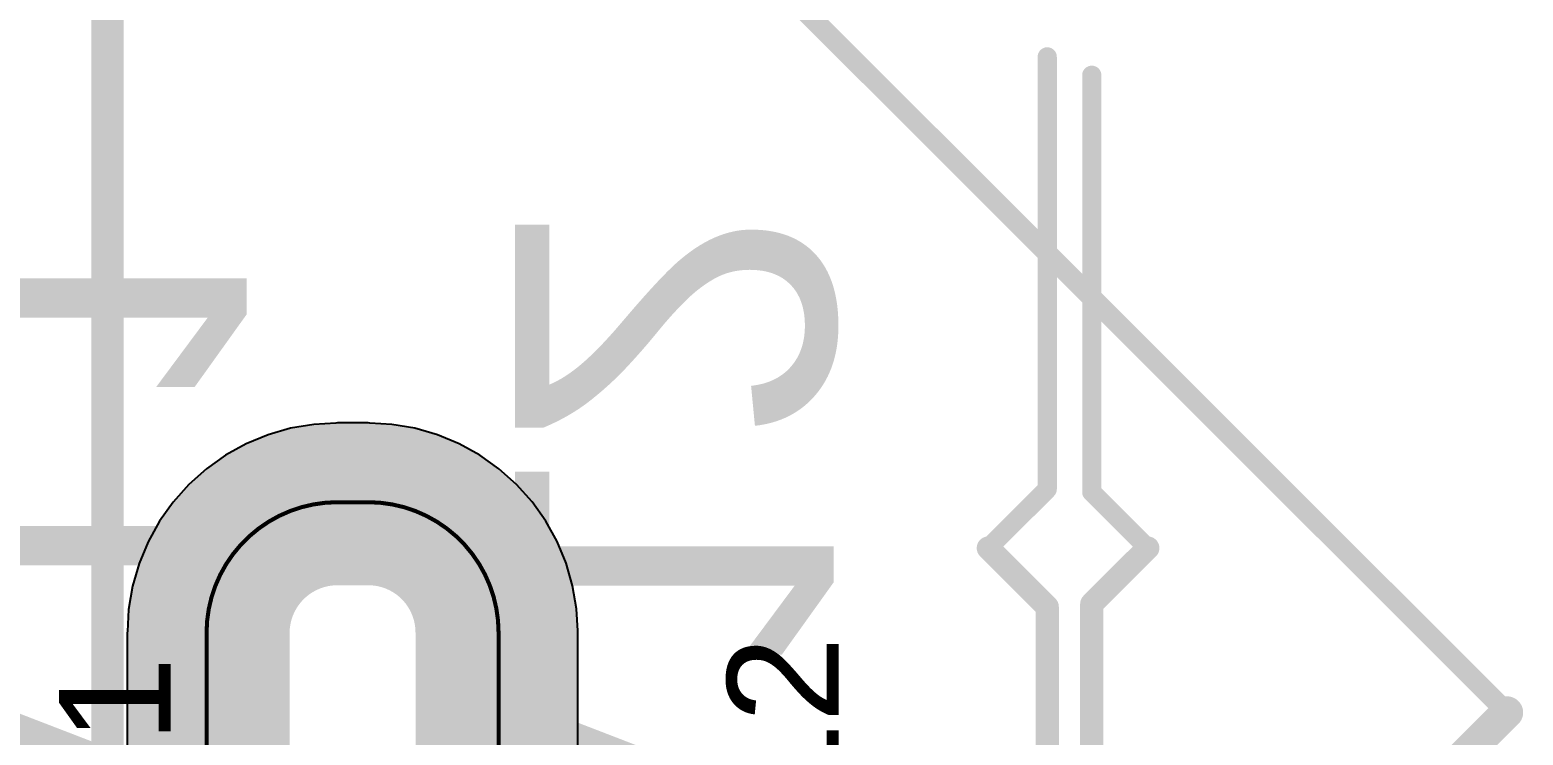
# Model space of a CAD drawing. Header units: inches. Extents: x -1.3 to 11.9, y -6.8 to 4.2.
# Drawn here: x 2.1702 to 2.539, y 0.1194 to 0.2937 of the extents above; entities that cross this region are included whole.
import ezdxf

# ---------------------------------------------------------------- set-up
doc = ezdxf.new("R2010")
doc.units = ezdxf.units.IN
doc.header["$MEASUREMENT"] = 0
for name, color, linetype in [('02_GND1', 76, 'Continuous'), ('04_GND2', 16, 'Continuous'), ('05_SIG2', 156, 'Continuous'), ('06_GND3', 216, 'Continuous'), ('08_GND4', 136, 'Continuous'), ('09_PWR1', 136, 'Continuous'), ('10_PWR2', 136, 'Continuous'), ('11_GND5', 136, 'Continuous'), ('13_GND6', 136, 'Continuous'), ('14_SIG5', 136, 'Continuous'), ('15_GND7', 136, 'Continuous'), ('Board', 76, 'Continuous'), ('BOTTOM', 5, 'Continuous'), ('Bottom Overlay', 54, 'Continuous'), ('FAB_DWG_INFO', 1, 'Continuous'), ('TOP', 1, 'Continuous'), ('Top Overlay', 2, 'Continuous')]:
    doc.layers.add(name, color=color, linetype=linetype)
doc.styles.add('Arial', font='', dxfattribs={"height": 0.2})
doc.styles.get('Arial').set_extended_font_data('Arial')

# ---------------------------------------------------------------- blocks, each defined once
blk = doc.blocks.new('PCIE_8LANE_EDGE_316')
at = {"layer": 'Bottom Overlay', "style": 'Arial', "text_generation_flag": 2}
for s, p in [('A11', (-0.63498, -0.01463)), ('A12', (-0.48998, -0.01963))]:
    blk.add_text(s, height=0.07874, rotation=270, dxfattribs=at).set_placement(p)
at = {"layer": 'Top Overlay', "style": 'Arial'}
for s, p in [('B12', (-0.40998, 0.00037)), ('B11', (-0.57498, -0.00463))]:
    blk.add_text(s, height=0.027559, rotation=90, dxfattribs=at).set_placement(p)

msp = doc.modelspace()

# ---------------------------------------------------------------- linework, layer by layer
at = {"layer": '02_GND1'}
for p, q in [((2.24038, 0.19621), (2.23464, 0.19523)), ((2.24583, 0.19651), (2.24038, 0.19621)), ((2.24619, 0.19655), (2.24583, 0.19651)), ((2.25381, 0.19655), (2.24619, 0.19655)), ((2.25418, 0.19651), (2.25381, 0.19655)), ((2.25961, 0.19621), (2.25418, 0.19651)), ((2.26533, 0.19523), (2.25961, 0.19621)), ((2.22905, 0.19362), (2.22367, 0.19139)), ((2.23464, 0.19523), (2.22905, 0.19362)), ((2.2709, 0.19363), (2.26533, 0.19523)), ((2.27626, 0.19141), (2.2709, 0.19363)), ((2.21858, 0.18858), (2.21384, 0.18521)), ((2.22367, 0.19139), (2.21858, 0.18858)), ((2.28134, 0.1886), (2.27626, 0.19141)), ((2.28607, 0.18525), (2.28134, 0.1886)), ((2.21384, 0.18521), (2.2095, 0.18134)), ((2.2904, 0.18138), (2.28607, 0.18525)), ((2.2095, 0.18134), (2.20562, 0.177)), ((2.29426, 0.17705), (2.2904, 0.18138)), ((2.29762, 0.17232), (2.29426, 0.17705)), ((2.20562, 0.177), (2.20225, 0.17225)), ((2.20225, 0.17225), (2.19944, 0.16716)), ((2.30042, 0.16725), (2.29762, 0.17232)), ((2.19944, 0.16716), (2.19721, 0.16178)), ((2.30264, 0.16189), (2.30042, 0.16725)), ((2.19721, 0.16178), (2.1956, 0.15619)), ((2.30425, 0.15631), (2.30264, 0.16189)), ((2.1956, 0.15619), (2.19463, 0.15046)), ((2.30522, 0.15059), (2.30425, 0.15631)), ((2.19463, 0.15046), (2.19432, 0.14501)), ((2.30553, 0.14516), (2.30522, 0.15059)), ((2.19432, 0.14501), (2.19429, 0.14465)), ((2.19429, 0.14465), (2.19429, 0.05)), ((2.30556, 0.1448), (2.30553, 0.14516)), ((2.30556, 0.05), (2.30556, 0.1448))]:
    msp.add_line(p, q, dxfattribs=at)
for points in [[(2.21438, 0.14465, 0.04, 0.04, -0.414214), (2.24619, 0.17645, 0.04, 0.04, 0)], [(2.24619, 0.17645, 0.04, 0.04, 0), (2.25381, 0.17645, 0.04, 0.04, 0)], [(2.25381, 0.17645, 0.04, 0.04, -0.414214), (2.28547, 0.1448, 0.04, 0.04, 0)], [(2.21438, -0.15733, 0.04, 0.04, 0), (2.21438, 0.14465, 0.04, 0.04, 0)], [(2.28547, -0.15697, 0.04, 0.04, 0), (2.28547, 0.1448, 0.04, 0.04, 0)]]:
    msp.add_lwpolyline(points, format="xyseb", dxfattribs=at)
for points in [[(2.23619, 0.17645, 0.02, 0.02, 1), (2.25619, 0.17645, 0.02, 0.02, 1)], [(2.23619, 0.17645, 0.02, 0.02, 1), (2.25619, 0.17645, 0.02, 0.02, 1)], [(2.24382, 0.17645, 0.02, 0.02, 1), (2.26382, 0.17645, 0.02, 0.02, 1)], [(2.24382, 0.17645, 0.02, 0.02, 1), (2.26382, 0.17645, 0.02, 0.02, 1)], [(2.20438, 0.14465, 0.02, 0.02, 1), (2.22438, 0.14465, 0.02, 0.02, 1)], [(2.20438, 0.14465, 0.02, 0.02, 1), (2.22438, 0.14465, 0.02, 0.02, 1)], [(2.27547, 0.1448, 0.02, 0.02, 1), (2.29547, 0.1448, 0.02, 0.02, 1)], [(2.27547, 0.1448, 0.02, 0.02, 1), (2.29547, 0.1448, 0.02, 0.02, 1)]]:
    msp.add_lwpolyline(points, format="xyseb", close=True, dxfattribs=at)
at = {"layer": '04_GND2'}
for p, q in [((2.24038, 0.19621), (2.23464, 0.19523)), ((2.24583, 0.19651), (2.24038, 0.19621)), ((2.24619, 0.19655), (2.24583, 0.19651)), ((2.25381, 0.19655), (2.24619, 0.19655)), ((2.25418, 0.19651), (2.25381, 0.19655)), ((2.25961, 0.19621), (2.25418, 0.19651)), ((2.26533, 0.19523), (2.25961, 0.19621)), ((2.22905, 0.19362), (2.22367, 0.19139)), ((2.23464, 0.19523), (2.22905, 0.19362)), ((2.2709, 0.19363), (2.26533, 0.19523)), ((2.27626, 0.19141), (2.2709, 0.19363)), ((2.21858, 0.18858), (2.21384, 0.18521)), ((2.22367, 0.19139), (2.21858, 0.18858)), ((2.28134, 0.1886), (2.27626, 0.19141)), ((2.28607, 0.18525), (2.28134, 0.1886)), ((2.21384, 0.18521), (2.2095, 0.18134)), ((2.2904, 0.18138), (2.28607, 0.18525)), ((2.2095, 0.18134), (2.20562, 0.177)), ((2.29426, 0.17705), (2.2904, 0.18138)), ((2.29762, 0.17232), (2.29426, 0.17705)), ((2.20562, 0.177), (2.20225, 0.17225)), ((2.20225, 0.17225), (2.19944, 0.16716)), ((2.30042, 0.16725), (2.29762, 0.17232)), ((2.19944, 0.16716), (2.19721, 0.16178)), ((2.30264, 0.16189), (2.30042, 0.16725)), ((2.19721, 0.16178), (2.1956, 0.15619)), ((2.30425, 0.15631), (2.30264, 0.16189)), ((2.1956, 0.15619), (2.19463, 0.15046)), ((2.30522, 0.15059), (2.30425, 0.15631)), ((2.19463, 0.15046), (2.19432, 0.14501)), ((2.30553, 0.14516), (2.30522, 0.15059)), ((2.19432, 0.14501), (2.19429, 0.14465)), ((2.19429, 0.14465), (2.19429, 0.05)), ((2.30556, 0.1448), (2.30553, 0.14516)), ((2.30556, 0.05), (2.30556, 0.1448))]:
    msp.add_line(p, q, dxfattribs=at)
for points in [[(2.21438, 0.14465, 0.04, 0.04, -0.414214), (2.24619, 0.17645, 0.04, 0.04, 0)], [(2.24619, 0.17645, 0.04, 0.04, 0), (2.25381, 0.17645, 0.04, 0.04, 0)], [(2.25381, 0.17645, 0.04, 0.04, -0.414214), (2.28547, 0.1448, 0.04, 0.04, 0)], [(2.21438, -0.15733, 0.04, 0.04, 0), (2.21438, 0.14465, 0.04, 0.04, 0)], [(2.28547, -0.15697, 0.04, 0.04, 0), (2.28547, 0.1448, 0.04, 0.04, 0)]]:
    msp.add_lwpolyline(points, format="xyseb", dxfattribs=at)
for points in [[(2.23619, 0.17645, 0.02, 0.02, 1), (2.25619, 0.17645, 0.02, 0.02, 1)], [(2.23619, 0.17645, 0.02, 0.02, 1), (2.25619, 0.17645, 0.02, 0.02, 1)], [(2.24382, 0.17645, 0.02, 0.02, 1), (2.26382, 0.17645, 0.02, 0.02, 1)], [(2.24382, 0.17645, 0.02, 0.02, 1), (2.26382, 0.17645, 0.02, 0.02, 1)], [(2.20438, 0.14465, 0.02, 0.02, 1), (2.22438, 0.14465, 0.02, 0.02, 1)], [(2.20438, 0.14465, 0.02, 0.02, 1), (2.22438, 0.14465, 0.02, 0.02, 1)], [(2.27547, 0.1448, 0.02, 0.02, 1), (2.29547, 0.1448, 0.02, 0.02, 1)], [(2.27547, 0.1448, 0.02, 0.02, 1), (2.29547, 0.1448, 0.02, 0.02, 1)]]:
    msp.add_lwpolyline(points, format="xyseb", close=True, dxfattribs=at)
at = {"layer": '05_SIG2'}
msp.add_lwpolyline([(2.32, 0.34, 0.005, 0.005, 0), (2.535, 0.125, 0.005, 0.005, 0)], format="xyseb", dxfattribs=at)
msp.add_lwpolyline([(2.53375, 0.125, 0.0025, 0.0025, 1), (2.53625, 0.125, 0.0025, 0.0025, 1)], format="xyseb", close=True, dxfattribs=at)
at = {"layer": '06_GND3'}
for p, q in [((2.24038, 0.19621), (2.23464, 0.19523)), ((2.24583, 0.19651), (2.24038, 0.19621)), ((2.24619, 0.19655), (2.24583, 0.19651)), ((2.25381, 0.19655), (2.24619, 0.19655)), ((2.25418, 0.19651), (2.25381, 0.19655)), ((2.25961, 0.19621), (2.25418, 0.19651)), ((2.26533, 0.19523), (2.25961, 0.19621)), ((2.22905, 0.19362), (2.22367, 0.19139)), ((2.23464, 0.19523), (2.22905, 0.19362)), ((2.2709, 0.19363), (2.26533, 0.19523)), ((2.27626, 0.19141), (2.2709, 0.19363)), ((2.21858, 0.18858), (2.21384, 0.18521)), ((2.22367, 0.19139), (2.21858, 0.18858)), ((2.28134, 0.1886), (2.27626, 0.19141)), ((2.28607, 0.18525), (2.28134, 0.1886)), ((2.21384, 0.18521), (2.2095, 0.18134)), ((2.2904, 0.18138), (2.28607, 0.18525)), ((2.2095, 0.18134), (2.20562, 0.177)), ((2.29426, 0.17705), (2.2904, 0.18138)), ((2.29762, 0.17232), (2.29426, 0.17705)), ((2.20562, 0.177), (2.20225, 0.17225)), ((2.20225, 0.17225), (2.19944, 0.16716)), ((2.30042, 0.16725), (2.29762, 0.17232)), ((2.19944, 0.16716), (2.19721, 0.16178)), ((2.30264, 0.16189), (2.30042, 0.16725)), ((2.19721, 0.16178), (2.1956, 0.15619)), ((2.30425, 0.15631), (2.30264, 0.16189)), ((2.1956, 0.15619), (2.19463, 0.15046)), ((2.30522, 0.15059), (2.30425, 0.15631)), ((2.19463, 0.15046), (2.19432, 0.14501)), ((2.30553, 0.14516), (2.30522, 0.15059)), ((2.19432, 0.14501), (2.19429, 0.14465)), ((2.19429, 0.14465), (2.19429, 0.05)), ((2.30556, 0.1448), (2.30553, 0.14516)), ((2.30556, 0.05), (2.30556, 0.1448))]:
    msp.add_line(p, q, dxfattribs=at)
for points in [[(2.21438, 0.14465, 0.04, 0.04, -0.414214), (2.24619, 0.17645, 0.04, 0.04, 0)], [(2.24619, 0.17645, 0.04, 0.04, 0), (2.25381, 0.17645, 0.04, 0.04, 0)], [(2.25381, 0.17645, 0.04, 0.04, -0.414214), (2.28547, 0.1448, 0.04, 0.04, 0)], [(2.21438, -0.15733, 0.04, 0.04, 0), (2.21438, 0.14465, 0.04, 0.04, 0)], [(2.28547, -0.15697, 0.04, 0.04, 0), (2.28547, 0.1448, 0.04, 0.04, 0)]]:
    msp.add_lwpolyline(points, format="xyseb", dxfattribs=at)
for points in [[(2.23619, 0.17645, 0.02, 0.02, 1), (2.25619, 0.17645, 0.02, 0.02, 1)], [(2.23619, 0.17645, 0.02, 0.02, 1), (2.25619, 0.17645, 0.02, 0.02, 1)], [(2.24382, 0.17645, 0.02, 0.02, 1), (2.26382, 0.17645, 0.02, 0.02, 1)], [(2.24382, 0.17645, 0.02, 0.02, 1), (2.26382, 0.17645, 0.02, 0.02, 1)], [(2.20438, 0.14465, 0.02, 0.02, 1), (2.22438, 0.14465, 0.02, 0.02, 1)], [(2.20438, 0.14465, 0.02, 0.02, 1), (2.22438, 0.14465, 0.02, 0.02, 1)], [(2.27547, 0.1448, 0.02, 0.02, 1), (2.29547, 0.1448, 0.02, 0.02, 1)], [(2.27547, 0.1448, 0.02, 0.02, 1), (2.29547, 0.1448, 0.02, 0.02, 1)]]:
    msp.add_lwpolyline(points, format="xyseb", close=True, dxfattribs=at)
at = {"layer": '08_GND4'}
for p, q in [((2.24038, 0.19621), (2.23464, 0.19523)), ((2.24583, 0.19651), (2.24038, 0.19621)), ((2.24619, 0.19655), (2.24583, 0.19651)), ((2.25381, 0.19655), (2.24619, 0.19655)), ((2.25418, 0.19651), (2.25381, 0.19655)), ((2.25961, 0.19621), (2.25418, 0.19651)), ((2.26533, 0.19523), (2.25961, 0.19621)), ((2.22905, 0.19362), (2.22367, 0.19139)), ((2.23464, 0.19523), (2.22905, 0.19362)), ((2.2709, 0.19363), (2.26533, 0.19523)), ((2.27626, 0.19141), (2.2709, 0.19363)), ((2.21858, 0.18858), (2.21384, 0.18521)), ((2.22367, 0.19139), (2.21858, 0.18858)), ((2.28134, 0.1886), (2.27626, 0.19141)), ((2.28607, 0.18525), (2.28134, 0.1886)), ((2.21384, 0.18521), (2.2095, 0.18134)), ((2.2904, 0.18138), (2.28607, 0.18525)), ((2.2095, 0.18134), (2.20562, 0.177)), ((2.29426, 0.17705), (2.2904, 0.18138)), ((2.29762, 0.17232), (2.29426, 0.17705)), ((2.20562, 0.177), (2.20225, 0.17225)), ((2.20225, 0.17225), (2.19944, 0.16716)), ((2.30042, 0.16725), (2.29762, 0.17232)), ((2.19944, 0.16716), (2.19721, 0.16178)), ((2.30264, 0.16189), (2.30042, 0.16725)), ((2.19721, 0.16178), (2.1956, 0.15619)), ((2.30425, 0.15631), (2.30264, 0.16189)), ((2.1956, 0.15619), (2.19463, 0.15046)), ((2.30522, 0.15059), (2.30425, 0.15631)), ((2.19463, 0.15046), (2.19432, 0.14501)), ((2.30553, 0.14516), (2.30522, 0.15059)), ((2.19432, 0.14501), (2.19429, 0.14465)), ((2.19429, 0.14465), (2.19429, 0.05)), ((2.30556, 0.1448), (2.30553, 0.14516)), ((2.30556, 0.05), (2.30556, 0.1448))]:
    msp.add_line(p, q, dxfattribs=at)
for points in [[(2.21438, 0.14465, 0.04, 0.04, -0.414214), (2.24619, 0.17645, 0.04, 0.04, 0)], [(2.24619, 0.17645, 0.04, 0.04, 0), (2.25381, 0.17645, 0.04, 0.04, 0)], [(2.25381, 0.17645, 0.04, 0.04, -0.414214), (2.28547, 0.1448, 0.04, 0.04, 0)], [(2.21438, -0.15733, 0.04, 0.04, 0), (2.21438, 0.14465, 0.04, 0.04, 0)], [(2.28547, -0.15697, 0.04, 0.04, 0), (2.28547, 0.1448, 0.04, 0.04, 0)]]:
    msp.add_lwpolyline(points, format="xyseb", dxfattribs=at)
for points in [[(2.23619, 0.17645, 0.02, 0.02, 1), (2.25619, 0.17645, 0.02, 0.02, 1)], [(2.23619, 0.17645, 0.02, 0.02, 1), (2.25619, 0.17645, 0.02, 0.02, 1)], [(2.24382, 0.17645, 0.02, 0.02, 1), (2.26382, 0.17645, 0.02, 0.02, 1)], [(2.24382, 0.17645, 0.02, 0.02, 1), (2.26382, 0.17645, 0.02, 0.02, 1)], [(2.20438, 0.14465, 0.02, 0.02, 1), (2.22438, 0.14465, 0.02, 0.02, 1)], [(2.20438, 0.14465, 0.02, 0.02, 1), (2.22438, 0.14465, 0.02, 0.02, 1)], [(2.27547, 0.1448, 0.02, 0.02, 1), (2.29547, 0.1448, 0.02, 0.02, 1)], [(2.27547, 0.1448, 0.02, 0.02, 1), (2.29547, 0.1448, 0.02, 0.02, 1)]]:
    msp.add_lwpolyline(points, format="xyseb", close=True, dxfattribs=at)
at = {"layer": '09_PWR1'}
for p, q in [((2.24038, 0.19621), (2.23464, 0.19523)), ((2.24583, 0.19651), (2.24038, 0.19621)), ((2.24619, 0.19655), (2.24583, 0.19651)), ((2.25381, 0.19655), (2.24619, 0.19655)), ((2.25418, 0.19651), (2.25381, 0.19655)), ((2.25961, 0.19621), (2.25418, 0.19651)), ((2.26533, 0.19523), (2.25961, 0.19621)), ((2.22905, 0.19362), (2.22367, 0.19139)), ((2.23464, 0.19523), (2.22905, 0.19362)), ((2.2709, 0.19363), (2.26533, 0.19523)), ((2.27626, 0.19141), (2.2709, 0.19363)), ((2.21858, 0.18858), (2.21384, 0.18521)), ((2.22367, 0.19139), (2.21858, 0.18858)), ((2.28134, 0.1886), (2.27626, 0.19141)), ((2.28607, 0.18525), (2.28134, 0.1886)), ((2.21384, 0.18521), (2.2095, 0.18134)), ((2.2904, 0.18138), (2.28607, 0.18525)), ((2.2095, 0.18134), (2.20562, 0.177)), ((2.29426, 0.17705), (2.2904, 0.18138)), ((2.29762, 0.17232), (2.29426, 0.17705)), ((2.20562, 0.177), (2.20225, 0.17225)), ((2.20225, 0.17225), (2.19944, 0.16716)), ((2.30042, 0.16725), (2.29762, 0.17232)), ((2.19944, 0.16716), (2.19721, 0.16178)), ((2.30264, 0.16189), (2.30042, 0.16725)), ((2.19721, 0.16178), (2.1956, 0.15619)), ((2.30425, 0.15631), (2.30264, 0.16189)), ((2.1956, 0.15619), (2.19463, 0.15046)), ((2.30522, 0.15059), (2.30425, 0.15631)), ((2.19463, 0.15046), (2.19432, 0.14501)), ((2.30553, 0.14516), (2.30522, 0.15059)), ((2.19432, 0.14501), (2.19429, 0.14465)), ((2.19429, 0.14465), (2.19429, 0.05)), ((2.30556, 0.1448), (2.30553, 0.14516)), ((2.30556, 0.05), (2.30556, 0.1448))]:
    msp.add_line(p, q, dxfattribs=at)
for points in [[(2.21438, 0.14465, 0.04, 0.04, -0.414214), (2.24619, 0.17645, 0.04, 0.04, 0)], [(2.24619, 0.17645, 0.04, 0.04, 0), (2.25381, 0.17645, 0.04, 0.04, 0)], [(2.25381, 0.17645, 0.04, 0.04, -0.414214), (2.28547, 0.1448, 0.04, 0.04, 0)], [(2.21438, -0.15733, 0.04, 0.04, 0), (2.21438, 0.14465, 0.04, 0.04, 0)], [(2.28547, -0.15697, 0.04, 0.04, 0), (2.28547, 0.1448, 0.04, 0.04, 0)]]:
    msp.add_lwpolyline(points, format="xyseb", dxfattribs=at)
for points in [[(2.23619, 0.17645, 0.02, 0.02, 1), (2.25619, 0.17645, 0.02, 0.02, 1)], [(2.23619, 0.17645, 0.02, 0.02, 1), (2.25619, 0.17645, 0.02, 0.02, 1)], [(2.24382, 0.17645, 0.02, 0.02, 1), (2.26382, 0.17645, 0.02, 0.02, 1)], [(2.24382, 0.17645, 0.02, 0.02, 1), (2.26382, 0.17645, 0.02, 0.02, 1)], [(2.20438, 0.14465, 0.02, 0.02, 1), (2.22438, 0.14465, 0.02, 0.02, 1)], [(2.20438, 0.14465, 0.02, 0.02, 1), (2.22438, 0.14465, 0.02, 0.02, 1)], [(2.27547, 0.1448, 0.02, 0.02, 1), (2.29547, 0.1448, 0.02, 0.02, 1)], [(2.27547, 0.1448, 0.02, 0.02, 1), (2.29547, 0.1448, 0.02, 0.02, 1)]]:
    msp.add_lwpolyline(points, format="xyseb", close=True, dxfattribs=at)
at = {"layer": '10_PWR2'}
for p, q in [((2.24038, 0.19621), (2.23464, 0.19523)), ((2.24583, 0.19651), (2.24038, 0.19621)), ((2.24619, 0.19655), (2.24583, 0.19651)), ((2.25381, 0.19655), (2.24619, 0.19655)), ((2.25418, 0.19651), (2.25381, 0.19655)), ((2.25961, 0.19621), (2.25418, 0.19651)), ((2.26533, 0.19523), (2.25961, 0.19621)), ((2.22905, 0.19362), (2.22367, 0.19139)), ((2.23464, 0.19523), (2.22905, 0.19362)), ((2.2709, 0.19363), (2.26533, 0.19523)), ((2.27626, 0.19141), (2.2709, 0.19363)), ((2.21858, 0.18858), (2.21384, 0.18521)), ((2.22367, 0.19139), (2.21858, 0.18858)), ((2.28134, 0.1886), (2.27626, 0.19141)), ((2.28607, 0.18525), (2.28134, 0.1886)), ((2.21384, 0.18521), (2.2095, 0.18134)), ((2.2904, 0.18138), (2.28607, 0.18525)), ((2.2095, 0.18134), (2.20562, 0.177)), ((2.29426, 0.17705), (2.2904, 0.18138)), ((2.29762, 0.17232), (2.29426, 0.17705)), ((2.20562, 0.177), (2.20225, 0.17225)), ((2.20225, 0.17225), (2.19944, 0.16716)), ((2.30042, 0.16725), (2.29762, 0.17232)), ((2.19944, 0.16716), (2.19721, 0.16178)), ((2.30264, 0.16189), (2.30042, 0.16725)), ((2.19721, 0.16178), (2.1956, 0.15619)), ((2.30425, 0.15631), (2.30264, 0.16189)), ((2.1956, 0.15619), (2.19463, 0.15046)), ((2.30522, 0.15059), (2.30425, 0.15631)), ((2.19463, 0.15046), (2.19432, 0.14501)), ((2.30553, 0.14516), (2.30522, 0.15059)), ((2.19432, 0.14501), (2.19429, 0.14465)), ((2.19429, 0.14465), (2.19429, 0.05)), ((2.30556, 0.1448), (2.30553, 0.14516)), ((2.30556, 0.05), (2.30556, 0.1448))]:
    msp.add_line(p, q, dxfattribs=at)
for points in [[(2.21438, 0.14465, 0.04, 0.04, -0.414214), (2.24619, 0.17645, 0.04, 0.04, 0)], [(2.24619, 0.17645, 0.04, 0.04, 0), (2.25381, 0.17645, 0.04, 0.04, 0)], [(2.25381, 0.17645, 0.04, 0.04, -0.414214), (2.28547, 0.1448, 0.04, 0.04, 0)], [(2.21438, -0.15733, 0.04, 0.04, 0), (2.21438, 0.14465, 0.04, 0.04, 0)], [(2.28547, -0.15697, 0.04, 0.04, 0), (2.28547, 0.1448, 0.04, 0.04, 0)]]:
    msp.add_lwpolyline(points, format="xyseb", dxfattribs=at)
for points in [[(2.23619, 0.17645, 0.02, 0.02, 1), (2.25619, 0.17645, 0.02, 0.02, 1)], [(2.23619, 0.17645, 0.02, 0.02, 1), (2.25619, 0.17645, 0.02, 0.02, 1)], [(2.24382, 0.17645, 0.02, 0.02, 1), (2.26382, 0.17645, 0.02, 0.02, 1)], [(2.24382, 0.17645, 0.02, 0.02, 1), (2.26382, 0.17645, 0.02, 0.02, 1)], [(2.20438, 0.14465, 0.02, 0.02, 1), (2.22438, 0.14465, 0.02, 0.02, 1)], [(2.20438, 0.14465, 0.02, 0.02, 1), (2.22438, 0.14465, 0.02, 0.02, 1)], [(2.27547, 0.1448, 0.02, 0.02, 1), (2.29547, 0.1448, 0.02, 0.02, 1)], [(2.27547, 0.1448, 0.02, 0.02, 1), (2.29547, 0.1448, 0.02, 0.02, 1)]]:
    msp.add_lwpolyline(points, format="xyseb", close=True, dxfattribs=at)
at = {"layer": '11_GND5'}
for p, q in [((2.24038, 0.19621), (2.23464, 0.19523)), ((2.24583, 0.19651), (2.24038, 0.19621)), ((2.24619, 0.19655), (2.24583, 0.19651)), ((2.25381, 0.19655), (2.24619, 0.19655)), ((2.25418, 0.19651), (2.25381, 0.19655)), ((2.25961, 0.19621), (2.25418, 0.19651)), ((2.26533, 0.19523), (2.25961, 0.19621)), ((2.22905, 0.19362), (2.22367, 0.19139)), ((2.23464, 0.19523), (2.22905, 0.19362)), ((2.2709, 0.19363), (2.26533, 0.19523)), ((2.27626, 0.19141), (2.2709, 0.19363)), ((2.21858, 0.18858), (2.21384, 0.18521)), ((2.22367, 0.19139), (2.21858, 0.18858)), ((2.28134, 0.1886), (2.27626, 0.19141)), ((2.28607, 0.18525), (2.28134, 0.1886)), ((2.21384, 0.18521), (2.2095, 0.18134)), ((2.2904, 0.18138), (2.28607, 0.18525)), ((2.2095, 0.18134), (2.20562, 0.177)), ((2.29426, 0.17705), (2.2904, 0.18138)), ((2.29762, 0.17232), (2.29426, 0.17705)), ((2.20562, 0.177), (2.20225, 0.17225)), ((2.20225, 0.17225), (2.19944, 0.16716)), ((2.30042, 0.16725), (2.29762, 0.17232)), ((2.19944, 0.16716), (2.19721, 0.16178)), ((2.30264, 0.16189), (2.30042, 0.16725)), ((2.19721, 0.16178), (2.1956, 0.15619)), ((2.30425, 0.15631), (2.30264, 0.16189)), ((2.1956, 0.15619), (2.19463, 0.15046)), ((2.30522, 0.15059), (2.30425, 0.15631)), ((2.19463, 0.15046), (2.19432, 0.14501)), ((2.30553, 0.14516), (2.30522, 0.15059)), ((2.19432, 0.14501), (2.19429, 0.14465)), ((2.19429, 0.14465), (2.19429, 0.05)), ((2.30556, 0.1448), (2.30553, 0.14516)), ((2.30556, 0.05), (2.30556, 0.1448))]:
    msp.add_line(p, q, dxfattribs=at)
for points in [[(2.21438, 0.14465, 0.04, 0.04, -0.414214), (2.24619, 0.17645, 0.04, 0.04, 0)], [(2.24619, 0.17645, 0.04, 0.04, 0), (2.25381, 0.17645, 0.04, 0.04, 0)], [(2.25381, 0.17645, 0.04, 0.04, -0.414214), (2.28547, 0.1448, 0.04, 0.04, 0)], [(2.21438, -0.15733, 0.04, 0.04, 0), (2.21438, 0.14465, 0.04, 0.04, 0)], [(2.28547, -0.15697, 0.04, 0.04, 0), (2.28547, 0.1448, 0.04, 0.04, 0)]]:
    msp.add_lwpolyline(points, format="xyseb", dxfattribs=at)
for points in [[(2.23619, 0.17645, 0.02, 0.02, 1), (2.25619, 0.17645, 0.02, 0.02, 1)], [(2.23619, 0.17645, 0.02, 0.02, 1), (2.25619, 0.17645, 0.02, 0.02, 1)], [(2.24382, 0.17645, 0.02, 0.02, 1), (2.26382, 0.17645, 0.02, 0.02, 1)], [(2.24382, 0.17645, 0.02, 0.02, 1), (2.26382, 0.17645, 0.02, 0.02, 1)], [(2.20438, 0.14465, 0.02, 0.02, 1), (2.22438, 0.14465, 0.02, 0.02, 1)], [(2.20438, 0.14465, 0.02, 0.02, 1), (2.22438, 0.14465, 0.02, 0.02, 1)], [(2.27547, 0.1448, 0.02, 0.02, 1), (2.29547, 0.1448, 0.02, 0.02, 1)], [(2.27547, 0.1448, 0.02, 0.02, 1), (2.29547, 0.1448, 0.02, 0.02, 1)]]:
    msp.add_lwpolyline(points, format="xyseb", close=True, dxfattribs=at)
at = {"layer": '13_GND6'}
for p, q in [((2.24038, 0.19621), (2.23464, 0.19523)), ((2.24583, 0.19651), (2.24038, 0.19621)), ((2.24619, 0.19655), (2.24583, 0.19651)), ((2.25381, 0.19655), (2.24619, 0.19655)), ((2.25418, 0.19651), (2.25381, 0.19655)), ((2.25961, 0.19621), (2.25418, 0.19651)), ((2.26533, 0.19523), (2.25961, 0.19621)), ((2.22905, 0.19362), (2.22367, 0.19139)), ((2.23464, 0.19523), (2.22905, 0.19362)), ((2.2709, 0.19363), (2.26533, 0.19523)), ((2.27626, 0.19141), (2.2709, 0.19363)), ((2.21858, 0.18858), (2.21384, 0.18521)), ((2.22367, 0.19139), (2.21858, 0.18858)), ((2.28134, 0.1886), (2.27626, 0.19141)), ((2.28607, 0.18525), (2.28134, 0.1886)), ((2.21384, 0.18521), (2.2095, 0.18134)), ((2.2904, 0.18138), (2.28607, 0.18525)), ((2.2095, 0.18134), (2.20562, 0.177)), ((2.29426, 0.17705), (2.2904, 0.18138)), ((2.29762, 0.17232), (2.29426, 0.17705)), ((2.20562, 0.177), (2.20225, 0.17225)), ((2.20225, 0.17225), (2.19944, 0.16716)), ((2.30042, 0.16725), (2.29762, 0.17232)), ((2.19944, 0.16716), (2.19721, 0.16178)), ((2.30264, 0.16189), (2.30042, 0.16725)), ((2.19721, 0.16178), (2.1956, 0.15619)), ((2.30425, 0.15631), (2.30264, 0.16189)), ((2.1956, 0.15619), (2.19463, 0.15046)), ((2.30522, 0.15059), (2.30425, 0.15631)), ((2.19463, 0.15046), (2.19432, 0.14501)), ((2.30553, 0.14516), (2.30522, 0.15059)), ((2.19432, 0.14501), (2.19429, 0.14465)), ((2.19429, 0.14465), (2.19429, 0.05)), ((2.30556, 0.1448), (2.30553, 0.14516)), ((2.30556, 0.05), (2.30556, 0.1448))]:
    msp.add_line(p, q, dxfattribs=at)
for points in [[(2.21438, 0.14465, 0.04, 0.04, -0.414214), (2.24619, 0.17645, 0.04, 0.04, 0)], [(2.24619, 0.17645, 0.04, 0.04, 0), (2.25381, 0.17645, 0.04, 0.04, 0)], [(2.25381, 0.17645, 0.04, 0.04, -0.414214), (2.28547, 0.1448, 0.04, 0.04, 0)], [(2.21438, -0.15733, 0.04, 0.04, 0), (2.21438, 0.14465, 0.04, 0.04, 0)], [(2.28547, -0.15697, 0.04, 0.04, 0), (2.28547, 0.1448, 0.04, 0.04, 0)]]:
    msp.add_lwpolyline(points, format="xyseb", dxfattribs=at)
for points in [[(2.23619, 0.17645, 0.02, 0.02, 1), (2.25619, 0.17645, 0.02, 0.02, 1)], [(2.23619, 0.17645, 0.02, 0.02, 1), (2.25619, 0.17645, 0.02, 0.02, 1)], [(2.24382, 0.17645, 0.02, 0.02, 1), (2.26382, 0.17645, 0.02, 0.02, 1)], [(2.24382, 0.17645, 0.02, 0.02, 1), (2.26382, 0.17645, 0.02, 0.02, 1)], [(2.20438, 0.14465, 0.02, 0.02, 1), (2.22438, 0.14465, 0.02, 0.02, 1)], [(2.20438, 0.14465, 0.02, 0.02, 1), (2.22438, 0.14465, 0.02, 0.02, 1)], [(2.27547, 0.1448, 0.02, 0.02, 1), (2.29547, 0.1448, 0.02, 0.02, 1)], [(2.27547, 0.1448, 0.02, 0.02, 1), (2.29547, 0.1448, 0.02, 0.02, 1)]]:
    msp.add_lwpolyline(points, format="xyseb", close=True, dxfattribs=at)
at = {"layer": '14_SIG5'}
for points in [[(2.42148, 0.18019, 0.00475, 0.00475, 0), (2.42148, 0.28703, 0.00475, 0.00475, 0)], [(2.43248, 0.17947, 0.00475, 0.00475, 0), (2.43248, 0.28248, 0.00475, 0.00475, 0)], [(2.40693, 0.16564, 0.00475, 0.00475, 0), (2.42148, 0.18019, 0.00475, 0.00475, 0)], [(2.43248, 0.17947, 0.00475, 0.00475, 0), (2.4463, 0.16564, 0.00475, 0.00475, 0)]]:
    msp.add_lwpolyline(points, format="xyseb", dxfattribs=at)
for points in [[(2.42029, 0.28703, 0.00237, 0.00237, 1), (2.42266, 0.28703, 0.00237, 0.00237, 1)], [(2.43129, 0.28248, 0.00237, 0.00237, 1), (2.43366, 0.28248, 0.00237, 0.00237, 1)], [(2.42029, 0.18019, 0.00237, 0.00237, 1), (2.42266, 0.18019, 0.00237, 0.00237, 1)], [(2.42029, 0.18019, 0.00237, 0.00237, 1), (2.42266, 0.18019, 0.00237, 0.00237, 1)], [(2.43129, 0.17947, 0.00237, 0.00237, 1), (2.43366, 0.17947, 0.00237, 0.00237, 1)], [(2.43129, 0.17947, 0.00237, 0.00237, 1), (2.43366, 0.17947, 0.00237, 0.00237, 1)], [(2.40575, 0.16564, 0.00237, 0.00237, 1), (2.40812, 0.16564, 0.00237, 0.00237, 1)], [(2.44512, 0.16564, 0.00237, 0.00237, 1), (2.44749, 0.16564, 0.00237, 0.00237, 1)]]:
    msp.add_lwpolyline(points, format="xyseb", close=True, dxfattribs=at)
at = {"layer": '15_GND7'}
for p, q in [((2.24038, 0.19621), (2.23464, 0.19523)), ((2.24583, 0.19651), (2.24038, 0.19621)), ((2.24619, 0.19655), (2.24583, 0.19651)), ((2.25381, 0.19655), (2.24619, 0.19655)), ((2.25418, 0.19651), (2.25381, 0.19655)), ((2.25961, 0.19621), (2.25418, 0.19651)), ((2.26533, 0.19523), (2.25961, 0.19621)), ((2.22905, 0.19362), (2.22367, 0.19139)), ((2.23464, 0.19523), (2.22905, 0.19362)), ((2.2709, 0.19363), (2.26533, 0.19523)), ((2.27626, 0.19141), (2.2709, 0.19363)), ((2.21858, 0.18858), (2.21384, 0.18521)), ((2.22367, 0.19139), (2.21858, 0.18858)), ((2.28134, 0.1886), (2.27626, 0.19141)), ((2.28607, 0.18525), (2.28134, 0.1886)), ((2.21384, 0.18521), (2.2095, 0.18134)), ((2.2904, 0.18138), (2.28607, 0.18525)), ((2.2095, 0.18134), (2.20562, 0.177)), ((2.29426, 0.17705), (2.2904, 0.18138)), ((2.29762, 0.17232), (2.29426, 0.17705)), ((2.20562, 0.177), (2.20225, 0.17225)), ((2.20225, 0.17225), (2.19944, 0.16716)), ((2.30042, 0.16725), (2.29762, 0.17232)), ((2.19944, 0.16716), (2.19721, 0.16178)), ((2.30264, 0.16189), (2.30042, 0.16725)), ((2.19721, 0.16178), (2.1956, 0.15619)), ((2.30425, 0.15631), (2.30264, 0.16189)), ((2.1956, 0.15619), (2.19463, 0.15046)), ((2.30522, 0.15059), (2.30425, 0.15631)), ((2.19463, 0.15046), (2.19432, 0.14501)), ((2.30553, 0.14516), (2.30522, 0.15059)), ((2.19432, 0.14501), (2.19429, 0.14465)), ((2.19429, 0.14465), (2.19429, 0.05)), ((2.30556, 0.1448), (2.30553, 0.14516)), ((2.30556, 0.05), (2.30556, 0.1448))]:
    msp.add_line(p, q, dxfattribs=at)
for points in [[(2.21438, 0.14465, 0.04, 0.04, -0.414214), (2.24619, 0.17645, 0.04, 0.04, 0)], [(2.24619, 0.17645, 0.04, 0.04, 0), (2.25381, 0.17645, 0.04, 0.04, 0)], [(2.25381, 0.17645, 0.04, 0.04, -0.414214), (2.28547, 0.1448, 0.04, 0.04, 0)], [(2.21438, -0.15733, 0.04, 0.04, 0), (2.21438, 0.14465, 0.04, 0.04, 0)], [(2.28547, -0.15697, 0.04, 0.04, 0), (2.28547, 0.1448, 0.04, 0.04, 0)]]:
    msp.add_lwpolyline(points, format="xyseb", dxfattribs=at)
for points in [[(2.23619, 0.17645, 0.02, 0.02, 1), (2.25619, 0.17645, 0.02, 0.02, 1)], [(2.23619, 0.17645, 0.02, 0.02, 1), (2.25619, 0.17645, 0.02, 0.02, 1)], [(2.24382, 0.17645, 0.02, 0.02, 1), (2.26382, 0.17645, 0.02, 0.02, 1)], [(2.24382, 0.17645, 0.02, 0.02, 1), (2.26382, 0.17645, 0.02, 0.02, 1)], [(2.20438, 0.14465, 0.02, 0.02, 1), (2.22438, 0.14465, 0.02, 0.02, 1)], [(2.20438, 0.14465, 0.02, 0.02, 1), (2.22438, 0.14465, 0.02, 0.02, 1)], [(2.27547, 0.1448, 0.02, 0.02, 1), (2.29547, 0.1448, 0.02, 0.02, 1)], [(2.27547, 0.1448, 0.02, 0.02, 1), (2.29547, 0.1448, 0.02, 0.02, 1)]]:
    msp.add_lwpolyline(points, format="xyseb", close=True, dxfattribs=at)
at = {"layer": 'Board'}
for points in [[(2.21387, 0.14465, 0.001, 0.001, -0.414214), (2.24619, 0.17697, 0.001, 0.001, 0)], [(2.24619, 0.17697, 0.001, 0.001, 0), (2.25381, 0.17697, 0.001, 0.001, 0)], [(2.25381, 0.17697, 0.001, 0.001, -0.414214), (2.28598, 0.1448, 0.001, 0.001, 0)], [(2.21387, -0.15733, 0.001, 0.001, 0), (2.21387, 0.14465, 0.001, 0.001, 0)], [(2.28598, -0.15697, 0.001, 0.001, 0), (2.28598, 0.1448, 0.001, 0.001, 0)]]:
    msp.add_lwpolyline(points, format="xyseb", dxfattribs=at)
for points in [[(2.24594, 0.17697, 0.0005, 0.0005, 1), (2.24644, 0.17697, 0.0005, 0.0005, 1)], [(2.24594, 0.17697, 0.0005, 0.0005, 1), (2.24644, 0.17697, 0.0005, 0.0005, 1)], [(2.25357, 0.17697, 0.0005, 0.0005, 1), (2.25407, 0.17697, 0.0005, 0.0005, 1)], [(2.25357, 0.17697, 0.0005, 0.0005, 1), (2.25407, 0.17697, 0.0005, 0.0005, 1)], [(2.21362, 0.14465, 0.0005, 0.0005, 1), (2.21412, 0.14465, 0.0005, 0.0005, 1)], [(2.21362, 0.14465, 0.0005, 0.0005, 1), (2.21412, 0.14465, 0.0005, 0.0005, 1)], [(2.28573, 0.1448, 0.0005, 0.0005, 1), (2.28623, 0.1448, 0.0005, 0.0005, 1)], [(2.28573, 0.1448, 0.0005, 0.0005, 1), (2.28623, 0.1448, 0.0005, 0.0005, 1)]]:
    msp.add_lwpolyline(points, format="xyseb", close=True, dxfattribs=at)
at = {"layer": 'BOTTOM'}
msp.add_lwpolyline([(2.18943, -0.04086, 0.008, 0.008, 0), (2.18943, 0.33557, 0.008, 0.008, 0)], format="xyseb", dxfattribs=at)
at = {"layer": 'FAB_DWG_INFO'}
msp.add_lwpolyline([(2.21387, -0.36433, 0.00591, 0.00591, 0), (2.21387, 0.13415, 0.00591, 0.00591, 0)], format="xyseb", dxfattribs=at)
msp.add_lwpolyline([(2.21239, 0.13415, 0.00295, 0.00295, 1), (2.21534, 0.13415, 0.00295, 0.00295, 1)], format="xyseb", close=True, dxfattribs=at)
at = {"layer": 'TOP'}
for points in [[(2.40693, 0.16564, 0.00575, 0.00575, 0), (2.42148, 0.1511, 0.00575, 0.00575, 0)], [(2.43248, 0.15182, 0.00575, 0.00575, 0), (2.4463, 0.16564, 0.00575, 0.00575, 0)], [(2.42148, 0.1102, 0.00575, 0.00575, 0), (2.42148, 0.1511, 0.00575, 0.00575, 0)], [(2.43248, 0.10565, 0.00575, 0.00575, 0), (2.43248, 0.15182, 0.00575, 0.00575, 0)], [(2.50439, 0.09439, 0.008, 0.008, 0), (2.535, 0.125, 0.008, 0.008, 0)]]:
    msp.add_lwpolyline(points, format="xyseb", dxfattribs=at)
for points in [[(2.4055, 0.16564, 0.00287, 0.00287, 1), (2.40837, 0.16564, 0.00287, 0.00287, 1)], [(2.44487, 0.16564, 0.00287, 0.00287, 1), (2.44774, 0.16564, 0.00287, 0.00287, 1)], [(2.42004, 0.1511, 0.00287, 0.00287, 1), (2.42291, 0.1511, 0.00287, 0.00287, 1)], [(2.42004, 0.1511, 0.00287, 0.00287, 1), (2.42291, 0.1511, 0.00287, 0.00287, 1)], [(2.43104, 0.15182, 0.00287, 0.00287, 1), (2.43391, 0.15182, 0.00287, 0.00287, 1)], [(2.43104, 0.15182, 0.00287, 0.00287, 1), (2.43391, 0.15182, 0.00287, 0.00287, 1)], [(2.533, 0.125, 0.004, 0.004, 1), (2.537, 0.125, 0.004, 0.004, 1)]]:
    msp.add_lwpolyline(points, format="xyseb", close=True, dxfattribs=at)

# ---------------------------------------------------------------- block references
msp.add_blockref('PCIE_8LANE_EDGE_316', (2.77998, 0.07498))

doc.saveas('drawing.dxf')
